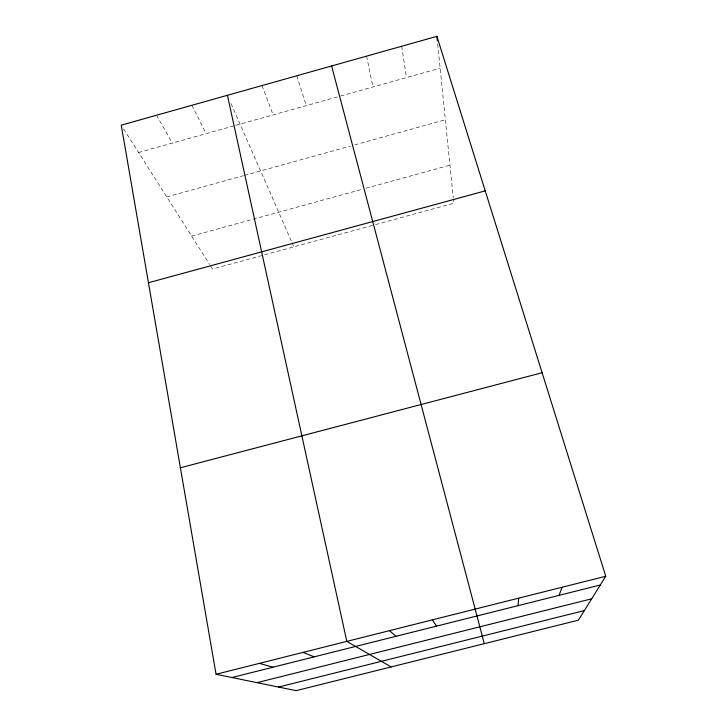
<?xml version="1.0" encoding="UTF-8"?>
<svg xmlns="http://www.w3.org/2000/svg" width="727" height="727" viewBox="0 0 727 727"><rect width="100%" height="100%" fill="white"/><g stroke="black" fill="none" stroke-linecap="round" stroke-linejoin="round"><path stroke-width="0.55" stroke-dasharray="3.63 2.73" d="M138.593 152.516L234.766 125.626M235.83 125.326L338.518 96.609M340.663 96L440.135 68.184M166.774 196.926L243.281 175.734M244.363 175.434L350.414 146.063M354.658 144.891L445.351 119.764M191.628 236.102L362.882 189.084M366.054 188.211L449.94 165.174M372.442 225.425L212.511 269.026L210.139 265.282M375.641 224.552L453.793 203.251L453.357 198.925M123.635 128.943L209.54 264.346M156.505 115.248L172.299 143.092M191.901 105.288L206.123 133.632M231.032 103.534L291.718 241.927M292.145 242.909L293.872 246.844M262.029 85.559L273.125 114.893M296.752 75.79L306.303 105.615M366.581 56.143L372.987 86.958M401.686 46.264L406.502 77.589M437.699 44.038L453.248 197.844"/><path stroke-width="1.09" d="M518.06 605.655L518.678 598.157M559.09 595.349L562.116 587.225M605.755 576.257L578.356 620.186L296.098 690.65L216.055 674.274L121.245 125.171L436.918 36.35L605.755 576.257L216.055 674.274M148.453 282.739L485.236 190.874M180.396 467.761L542.106 372.733M231.922 677.519L600.302 584.999M257.013 682.653L591.696 598.794M278.496 687.051L584.354 610.571M259.448 663.36L272.97 667.204M303.032 652.401L314.209 656.854M391.153 666.923L346.815 641.387L227.424 95.292M389.49 630.645L395.97 636.316M432.365 619.867L436.5 626.138M331.603 65.984L484.3 643.668M436.918 36.35L437.363 40.739"/></g></svg>
